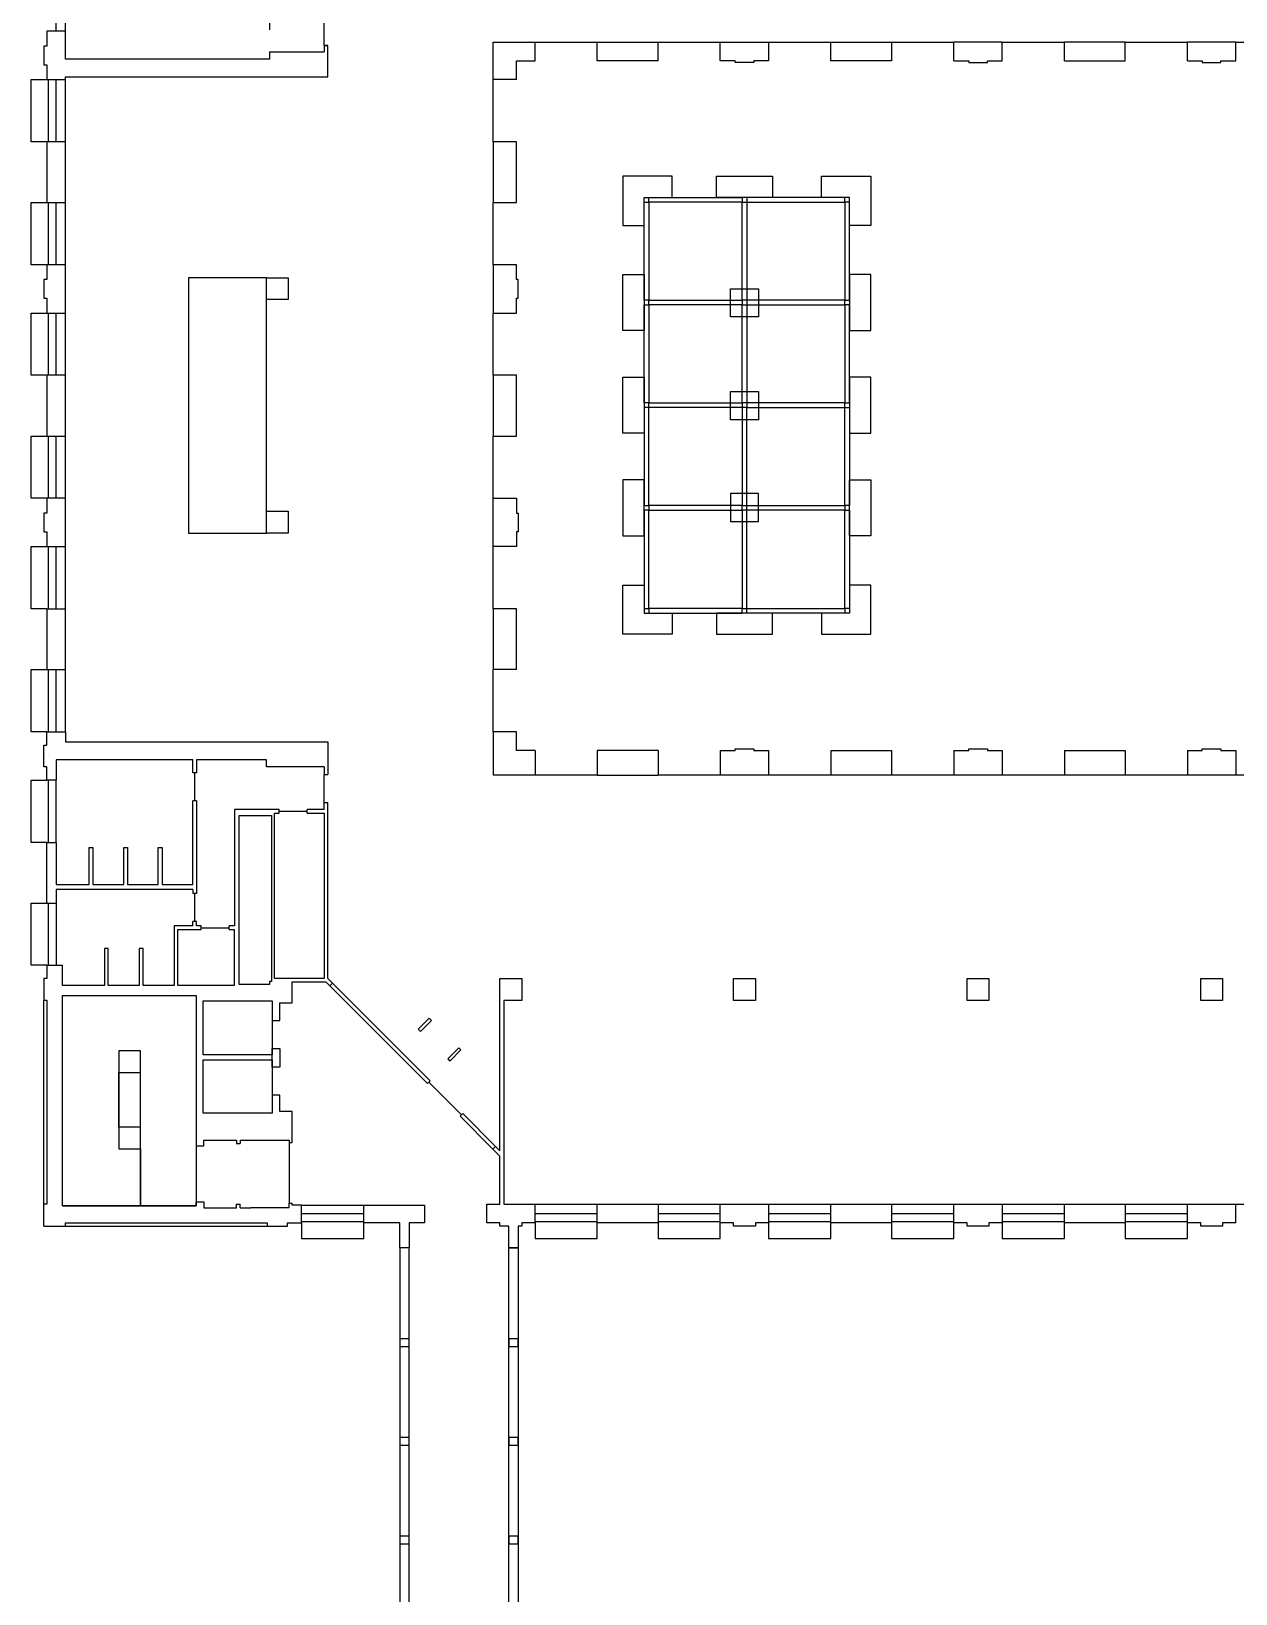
# Model space of a CAD drawing. Header units: millimetres. Extents: x -80 to 60, y -33 to 210.
# Drawn here: x -79.8 to -41.2, y 17.5 to 67.6 of the extents above; entities that cross this region are included whole.
import ezdxf

# ---------------------------------------------------------------- set-up
doc = ezdxf.new("R2010")
doc.units = ezdxf.units.MM
doc.header["$MEASUREMENT"] = 0
doc.linetypes.add('HIDDEN', pattern=[9.525, 6.35, -3.175])
for name, color, linetype in [('door_markers', 10, 'Continuous'), ('elevator_door_markers', 50, 'Continuous'), ('elevators', 40, 'Continuous'), ('M', 7, 'Continuous'), ('semi_transparent_walls', 141, 'Continuous'), ('stairwells', 120, 'Continuous')]:
    doc.layers.add(name, color=color, linetype=linetype)

msp = doc.modelspace()

# ---------------------------------------------------------------- linework, layer by layer
at = {"layer": 'door_markers'}
for p, q in [((-70.433, 67.186), (-70.433, 68.086)), ((-74.583, 42.926), (-74.583, 43.826)), ((-70.433, 42.877), (-70.433, 43.777)), ((-71.871, 42.596), (-70.971, 42.596)), ((-74.583, 39.049), (-74.583, 39.949)), ((-74.373, 38.855), (-73.473, 38.855)), ((-67.07, 33.893), (-66.017, 32.84)), ((-71.553, 31.961), (-71.553, 30.011))]:
    msp.add_line(p, q, dxfattribs=at)
at = {"layer": 'elevator_door_markers'}
for p, q in [((-72.093, 35.876), (-72.093, 34.976)), ((-72.093, 34.376), (-72.093, 33.476))]:
    msp.add_line(p, q, dxfattribs=at)
at = {"layer": 'elevators'}
for points in [[(-74.308, 36.503), (-72.093, 36.503), (-72.093, 34.77), (-74.308, 34.77)], [(-72.093, 32.903), (-74.308, 32.903), (-74.308, 34.609), (-72.093, 34.609)]]:
    msp.add_lwpolyline(points, close=True, dxfattribs=at)
at = {"layer": 'M', "linetype": 'HIDDEN'}
for p, q in [((-72.183, 74.041), (-72.183, 66.986)), ((-73.158, 42.459), (-72.118, 42.459)), ((-73.158, 37.03), (-73.158, 42.459)), ((-72.118, 42.459), (-72.118, 37.128)), ((-72.183, 37.03), (-73.158, 37.03)), ((-72.183, 37.128), (-72.183, 37.03)), ((-72.118, 37.128), (-72.183, 37.128))]:
    msp.add_line(p, q, dxfattribs=at)
at = {"layer": 'M'}
for p, q in [((-79.033, 67.646), (-79.033, 69.646)), ((-78.733, 67.646), (-78.733, 69.646)), ((-78.733, 67.646), (-79.333, 67.646)), ((-79.333, 67.646), (-79.333, 67.171)), ((-78.733, 66.751), (-78.733, 67.646)), ((-65.003, 66.096), (-65.003, 67.291)), ((-65.003, 67.291), (-63.658, 67.291)), ((-63.658, 67.291), (-61.658, 67.291)), ((-63.658, 66.691), (-63.658, 67.291)), ((-61.658, 66.691), (-61.658, 67.291)), ((-61.658, 67.291), (-59.708, 67.291)), ((-59.708, 67.291), (-57.708, 67.291)), ((-59.708, 66.691), (-59.708, 67.291)), ((-57.708, 67.291), (-56.158, 67.291)), ((-57.708, 66.691), (-57.708, 67.291)), ((-56.158, 67.291), (-56.158, 66.691)), ((-56.158, 67.291), (-54.158, 67.291)), ((-54.158, 67.291), (-52.208, 67.291)), ((-54.158, 66.691), (-54.158, 67.291)), ((-52.208, 67.291), (-50.208, 67.291)), ((-52.208, 67.291), (-52.208, 66.691)), ((-48.658, 67.291), (-50.208, 67.291)), ((-50.208, 66.691), (-50.208, 67.291)), ((-48.658, 67.291), (-46.658, 67.291)), ((-48.658, 66.691), (-48.658, 67.291)), ((-44.708, 67.291), (-46.658, 67.291)), ((-46.658, 66.691), (-46.658, 67.291)), ((-44.708, 67.291), (-42.708, 67.291)), ((-44.708, 66.691), (-44.708, 67.291)), ((-41.158, 67.291), (-42.708, 67.291)), ((-42.708, 66.691), (-42.708, 67.291)), ((-41.158, 67.291), (-39.158, 67.291)), ((-41.158, 66.691), (-41.158, 67.291)), ((-79.433, 67.171), (-79.433, 66.571)), ((-79.333, 67.171), (-79.433, 67.171)), ((-72.183, 66.751), (-78.733, 66.751)), ((-72.183, 66.986), (-72.183, 66.751)), ((-72.183, 66.986), (-70.433, 66.986)), ((-70.433, 67.186), (-70.433, 66.986)), ((-70.433, 67.186), (-70.313, 67.186)), ((-70.313, 67.186), (-70.433, 67.186)), ((-70.313, 66.181), (-70.313, 67.186)), ((-79.433, 66.571), (-79.333, 66.571)), ((-79.333, 66.571), (-79.333, 66.096)), ((-64.253, 66.691), (-63.658, 66.691)), ((-64.253, 66.096), (-64.253, 66.691)), ((-59.708, 66.691), (-61.658, 66.691)), ((-57.233, 66.691), (-57.708, 66.691)), ((-57.233, 66.641), (-57.233, 66.691)), ((-56.633, 66.641), (-57.233, 66.641)), ((-56.633, 66.691), (-56.633, 66.641)), ((-56.158, 66.691), (-56.633, 66.691)), ((-52.208, 66.691), (-54.158, 66.691)), ((-50.208, 66.691), (-49.733, 66.691)), ((-49.733, 66.691), (-49.733, 66.641)), ((-49.733, 66.641), (-49.133, 66.641)), ((-49.133, 66.691), (-48.658, 66.691)), ((-49.133, 66.641), (-49.133, 66.691)), ((-46.658, 66.691), (-44.708, 66.691)), ((-42.708, 66.691), (-42.233, 66.691)), ((-42.233, 66.691), (-42.233, 66.641)), ((-42.233, 66.641), (-41.633, 66.641)), ((-41.633, 66.691), (-41.158, 66.691)), ((-41.633, 66.641), (-41.633, 66.691)), ((-79.833, 66.096), (-79.333, 66.096)), ((-79.833, 64.096), (-79.833, 66.096)), ((-79.333, 66.096), (-78.733, 66.096)), ((-79.283, 64.096), (-79.283, 66.096)), ((-79.033, 64.096), (-79.033, 66.096)), ((-78.733, 66.096), (-78.733, 66.181)), ((-78.733, 66.181), (-70.313, 66.181)), ((-78.733, 64.096), (-78.733, 66.096)), ((-65.003, 64.096), (-65.003, 66.096)), ((-64.253, 66.096), (-65.003, 66.096)), ((-79.333, 64.096), (-79.833, 64.096)), ((-79.333, 64.096), (-79.333, 62.146)), ((-78.733, 64.096), (-79.333, 64.096)), ((-78.733, 62.146), (-78.733, 64.096)), ((-64.253, 64.096), (-65.003, 64.096)), ((-65.003, 64.096), (-65.003, 62.146)), ((-64.253, 62.146), (-64.253, 64.096)), ((-60.838, 62.99), (-60.838, 61.41)), ((-59.258, 62.99), (-60.838, 62.99)), ((-59.258, 62.31), (-59.258, 62.99)), ((-57.833, 62.99), (-56.033, 62.99)), ((-57.833, 62.31), (-57.833, 62.99)), ((-56.033, 62.99), (-56.033, 62.31)), ((-54.458, 62.99), (-52.878, 62.99)), ((-54.458, 62.31), (-54.458, 62.99)), ((-52.878, 62.99), (-52.878, 61.41)), ((-60.158, 62.31), (-59.258, 62.31)), ((-60.158, 61.41), (-60.158, 62.31)), ((-60.008, 62.31), (-57.008, 62.31)), ((-60.008, 62.16), (-60.008, 62.31)), ((-56.033, 62.31), (-57.833, 62.31)), ((-57.008, 62.31), (-57.008, 62.16)), ((-56.858, 62.31), (-56.858, 62.16)), ((-53.708, 62.31), (-56.858, 62.31)), ((-53.558, 62.31), (-54.458, 62.31)), ((-53.708, 62.16), (-53.708, 62.31)), ((-53.558, 61.41), (-53.558, 62.31)), ((-79.833, 62.146), (-79.333, 62.146)), ((-79.833, 60.146), (-79.833, 62.146)), ((-79.333, 62.146), (-78.733, 62.146)), ((-79.283, 60.146), (-79.283, 62.146)), ((-79.033, 60.146), (-79.033, 62.146)), ((-78.733, 60.146), (-78.733, 62.146)), ((-65.003, 60.146), (-65.003, 62.146)), ((-65.003, 62.146), (-64.253, 62.146)), ((-60.158, 62.16), (-60.008, 62.16)), ((-60.158, 59.01), (-60.158, 62.16)), ((-57.008, 62.16), (-60.008, 62.16)), ((-60.008, 62.16), (-60.008, 59.01)), ((-57.008, 62.16), (-56.858, 62.16)), ((-57.008, 59.01), (-57.008, 62.16)), ((-56.858, 62.16), (-53.708, 62.16)), ((-56.858, 62.16), (-56.858, 59.01)), ((-53.708, 62.16), (-53.708, 59.01)), ((-53.558, 62.16), (-53.708, 62.16)), ((-53.558, 59.01), (-53.558, 62.16)), ((-60.838, 61.41), (-60.158, 61.41)), ((-52.878, 61.41), (-53.558, 61.41)), ((-79.333, 60.146), (-79.833, 60.146)), ((-79.333, 60.146), (-79.333, 59.671)), ((-78.733, 60.146), (-79.333, 60.146)), ((-78.733, 58.596), (-78.733, 60.146)), ((-72.283, 59.031), (-72.283, 59.731)), ((-72.283, 59.731), (-71.583, 59.731)), ((-71.583, 59.731), (-71.583, 59.031)), ((-65.003, 60.146), (-65.003, 58.596)), ((-64.253, 60.146), (-65.003, 60.146)), ((-64.253, 59.671), (-64.253, 60.146)), ((-60.838, 59.835), (-60.158, 59.835)), ((-60.838, 58.035), (-60.838, 59.835)), ((-60.158, 59.835), (-60.158, 58.035)), ((-52.878, 59.835), (-53.558, 59.835)), ((-53.558, 59.835), (-53.558, 58.035)), ((-52.878, 58.035), (-52.878, 59.835)), ((-79.433, 59.671), (-79.433, 59.071)), ((-79.333, 59.671), (-79.433, 59.671)), ((-64.203, 59.671), (-64.253, 59.671)), ((-64.203, 59.071), (-64.203, 59.671)), ((-57.383, 59.371), (-56.483, 59.371)), ((-57.383, 58.471), (-57.383, 59.371)), ((-56.483, 59.371), (-56.483, 58.471)), ((-79.433, 59.071), (-79.333, 59.071)), ((-79.333, 59.071), (-79.333, 58.596)), ((-71.583, 59.031), (-72.283, 59.031)), ((-64.253, 59.071), (-64.203, 59.071)), ((-64.253, 58.596), (-64.253, 59.071)), ((-60.008, 59.01), (-60.158, 59.01)), ((-60.158, 58.86), (-60.008, 58.86)), ((-60.158, 55.71), (-60.158, 58.86)), ((-60.008, 58.86), (-60.008, 59.01)), ((-60.008, 59.01), (-57.008, 59.01)), ((-57.008, 58.86), (-60.008, 58.86)), ((-60.008, 58.86), (-60.008, 55.71)), ((-57.008, 59.01), (-57.008, 58.86)), ((-56.858, 59.01), (-57.008, 59.01)), ((-57.008, 55.71), (-57.008, 58.86)), ((-57.008, 58.86), (-56.858, 58.86)), ((-56.858, 59.01), (-56.858, 58.86)), ((-53.708, 59.01), (-56.858, 59.01)), ((-56.858, 58.86), (-53.708, 58.86)), ((-56.858, 58.86), (-56.858, 55.71)), ((-53.708, 58.86), (-53.708, 59.01)), ((-53.708, 59.01), (-53.558, 59.01)), ((-53.708, 58.86), (-53.708, 55.71)), ((-53.558, 58.86), (-53.708, 58.86)), ((-53.558, 55.71), (-53.558, 58.86)), ((-79.833, 58.596), (-79.333, 58.596)), ((-79.833, 56.596), (-79.833, 58.596)), ((-79.333, 58.596), (-78.733, 58.596)), ((-79.283, 56.596), (-79.283, 58.596)), ((-79.033, 56.596), (-79.033, 58.596)), ((-78.733, 56.596), (-78.733, 58.596)), ((-65.003, 58.596), (-64.253, 58.596)), ((-65.003, 56.596), (-65.003, 58.596)), ((-56.483, 58.471), (-57.383, 58.471)), ((-60.158, 58.035), (-60.838, 58.035)), ((-53.558, 58.035), (-52.878, 58.035)), ((-79.333, 56.596), (-79.833, 56.596)), ((-78.733, 56.596), (-79.333, 56.596)), ((-79.333, 56.596), (-79.333, 54.646)), ((-78.733, 54.646), (-78.733, 56.596)), ((-65.003, 56.596), (-65.003, 54.646)), ((-64.253, 56.596), (-65.003, 56.596)), ((-64.253, 54.646), (-64.253, 56.596)), ((-60.838, 54.735), (-60.838, 56.535)), ((-60.838, 56.535), (-60.158, 56.535)), ((-60.158, 56.535), (-60.158, 54.735)), ((-52.878, 56.535), (-53.558, 56.535)), ((-53.558, 56.535), (-53.558, 54.735)), ((-52.878, 54.735), (-52.878, 56.535)), ((-60.008, 55.71), (-60.158, 55.71)), ((-60.008, 55.71), (-57.008, 55.71)), ((-60.008, 55.56), (-60.008, 55.71)), ((-57.383, 56.071), (-56.483, 56.071)), ((-57.383, 55.171), (-57.383, 56.071)), ((-57.008, 55.71), (-57.008, 55.56)), ((-56.858, 55.71), (-57.008, 55.71)), ((-53.708, 55.71), (-56.858, 55.71)), ((-56.858, 55.71), (-56.858, 55.56)), ((-56.483, 56.071), (-56.483, 55.171)), ((-53.708, 55.56), (-53.708, 55.71)), ((-53.708, 55.71), (-53.558, 55.71)), ((-60.008, 55.56), (-60.158, 55.56)), ((-60.158, 55.56), (-60.158, 52.41)), ((-57.008, 55.56), (-60.008, 55.56)), ((-60.008, 52.41), (-60.008, 55.56)), ((-56.858, 55.56), (-57.008, 55.56)), ((-57.008, 55.56), (-57.008, 52.41)), ((-56.858, 55.56), (-53.708, 55.56)), ((-56.858, 52.41), (-56.858, 55.56)), ((-53.708, 52.41), (-53.708, 55.56)), ((-53.708, 55.56), (-53.558, 55.56)), ((-53.558, 55.56), (-53.558, 52.41)), ((-60.158, 54.735), (-60.838, 54.735)), ((-56.483, 55.171), (-57.383, 55.171)), ((-53.558, 54.735), (-52.878, 54.735)), ((-79.833, 54.646), (-79.333, 54.646)), ((-79.833, 52.646), (-79.833, 54.646)), ((-79.333, 54.646), (-78.733, 54.646)), ((-79.283, 52.646), (-79.283, 54.646)), ((-79.033, 52.646), (-79.033, 54.646)), ((-78.733, 52.646), (-78.733, 54.646)), ((-65.003, 54.646), (-64.253, 54.646)), ((-65.003, 52.646), (-65.003, 54.646)), ((-60.838, 53.235), (-60.838, 51.435)), ((-60.158, 53.235), (-60.838, 53.235)), ((-60.158, 51.435), (-60.158, 53.235)), ((-53.558, 51.435), (-53.558, 53.235)), ((-53.558, 53.235), (-52.878, 53.235)), ((-52.878, 53.235), (-52.878, 51.435)), ((-56.483, 52.798), (-57.383, 52.798)), ((-57.383, 52.798), (-57.383, 51.898)), ((-56.483, 51.898), (-56.483, 52.798)), ((-79.333, 52.646), (-79.833, 52.646)), ((-79.333, 52.646), (-79.333, 52.171)), ((-78.733, 52.646), (-79.333, 52.646)), ((-78.733, 51.096), (-78.733, 52.646)), ((-72.283, 51.531), (-72.283, 52.231)), ((-72.283, 52.231), (-71.583, 52.231)), ((-71.583, 52.231), (-71.583, 51.531)), ((-65.003, 52.646), (-64.253, 52.646)), ((-65.003, 51.096), (-65.003, 52.646)), ((-64.253, 52.646), (-64.253, 52.171)), ((-60.158, 52.41), (-60.008, 52.41)), ((-60.158, 52.26), (-60.158, 49.11)), ((-60.008, 52.26), (-60.158, 52.26)), ((-60.008, 52.41), (-60.008, 52.26)), ((-57.008, 52.41), (-60.008, 52.41)), ((-60.008, 52.26), (-57.008, 52.26)), ((-60.008, 49.11), (-60.008, 52.26)), ((-57.008, 52.26), (-57.008, 52.41)), ((-57.008, 52.41), (-56.858, 52.41)), ((-57.008, 52.26), (-57.008, 49.11)), ((-56.858, 52.26), (-57.008, 52.26)), ((-56.858, 52.41), (-53.708, 52.41)), ((-56.858, 52.26), (-56.858, 52.41)), ((-53.708, 52.26), (-56.858, 52.26)), ((-56.858, 49.11), (-56.858, 52.26)), ((-53.708, 52.41), (-53.708, 52.26)), ((-53.558, 52.41), (-53.708, 52.41)), ((-53.708, 49.11), (-53.708, 52.26)), ((-53.708, 52.26), (-53.558, 52.26)), ((-53.558, 52.26), (-53.558, 49.11)), ((-79.433, 52.171), (-79.433, 51.571)), ((-79.333, 52.171), (-79.433, 52.171)), ((-64.253, 52.171), (-64.203, 52.171)), ((-64.203, 52.171), (-64.203, 51.571)), ((-57.383, 51.898), (-56.483, 51.898)), ((-79.433, 51.571), (-79.333, 51.571)), ((-79.333, 51.571), (-79.333, 51.096)), ((-71.583, 51.531), (-72.283, 51.531)), ((-64.253, 51.571), (-64.253, 51.096)), ((-64.203, 51.571), (-64.253, 51.571)), ((-60.838, 51.435), (-60.158, 51.435)), ((-52.878, 51.435), (-53.558, 51.435)), ((-79.833, 51.096), (-79.333, 51.096)), ((-79.833, 49.096), (-79.833, 51.096)), ((-79.333, 51.096), (-78.733, 51.096)), ((-79.283, 49.096), (-79.283, 51.096)), ((-79.033, 49.096), (-79.033, 51.096)), ((-78.733, 49.096), (-78.733, 51.096)), ((-64.253, 51.096), (-65.003, 51.096)), ((-65.003, 49.096), (-65.003, 51.096)), ((-60.838, 48.28), (-60.838, 49.86)), ((-60.838, 49.86), (-60.158, 49.86)), ((-60.158, 49.86), (-60.158, 48.96)), ((-53.558, 49.86), (-53.558, 48.96)), ((-52.878, 49.86), (-53.558, 49.86)), ((-52.878, 48.28), (-52.878, 49.86)), ((-79.333, 49.096), (-79.833, 49.096)), ((-79.333, 49.096), (-78.733, 49.096)), ((-79.333, 49.096), (-79.333, 47.146)), ((-78.733, 47.146), (-78.733, 49.096)), ((-65.003, 49.096), (-65.003, 47.146)), ((-64.253, 49.096), (-65.003, 49.096)), ((-64.253, 47.146), (-64.253, 49.096)), ((-60.158, 49.11), (-60.008, 49.11)), ((-60.158, 48.96), (-59.258, 48.96)), ((-60.008, 49.11), (-60.008, 48.96)), ((-57.008, 49.11), (-60.008, 49.11)), ((-60.008, 48.96), (-57.008, 48.96)), ((-59.258, 48.96), (-59.258, 48.28)), ((-56.033, 48.96), (-57.833, 48.96)), ((-57.833, 48.96), (-57.833, 48.28)), ((-57.008, 48.96), (-57.008, 49.11)), ((-57.008, 49.11), (-56.858, 49.11)), ((-56.858, 48.96), (-56.858, 49.11)), ((-56.858, 49.11), (-53.708, 49.11)), ((-53.708, 48.96), (-56.858, 48.96)), ((-56.033, 48.28), (-56.033, 48.96)), ((-54.458, 48.96), (-54.458, 48.28)), ((-53.558, 48.96), (-54.458, 48.96)), ((-53.708, 49.11), (-53.708, 48.96)), ((-53.558, 49.11), (-53.708, 49.11)), ((-59.258, 48.28), (-60.838, 48.28)), ((-57.833, 48.28), (-56.033, 48.28)), ((-54.458, 48.28), (-52.878, 48.28)), ((-79.833, 47.146), (-79.333, 47.146)), ((-79.833, 45.146), (-79.833, 47.146)), ((-79.333, 47.146), (-78.733, 47.146)), ((-79.283, 45.146), (-79.283, 47.146)), ((-79.033, 45.146), (-79.033, 47.146)), ((-78.733, 45.146), (-78.733, 47.146)), ((-65.003, 45.146), (-65.003, 47.146)), ((-64.253, 47.146), (-65.003, 47.146)), ((-79.333, 45.146), (-79.833, 45.146)), ((-79.433, 44.721), (-79.333, 44.721)), ((-79.433, 44.021), (-79.433, 44.721)), ((-79.333, 45.146), (-78.733, 45.146)), ((-79.333, 44.721), (-79.333, 45.146)), ((-78.733, 45.146), (-78.733, 44.821)), ((-78.733, 44.821), (-70.313, 44.821)), ((-70.313, 44.821), (-70.313, 43.777)), ((-65.003, 45.146), (-65.003, 43.751)), ((-64.253, 45.146), (-65.003, 45.146)), ((-64.253, 44.551), (-64.253, 45.146)), ((-79.033, 44.251), (-79.033, 43.596)), ((-74.643, 44.251), (-79.033, 44.251)), ((-74.643, 43.826), (-74.643, 44.251)), ((-74.523, 44.251), (-74.523, 43.826)), ((-72.283, 44.251), (-74.523, 44.251)), ((-72.283, 44.021), (-72.283, 44.251)), ((-63.658, 44.551), (-64.253, 44.551)), ((-63.658, 44.551), (-63.658, 43.751)), ((-61.658, 44.551), (-61.658, 43.751)), ((-59.708, 44.551), (-61.658, 44.551)), ((-59.708, 44.551), (-59.708, 43.751)), ((-57.708, 44.551), (-57.233, 44.551)), ((-57.708, 44.551), (-57.708, 43.751)), ((-57.233, 44.601), (-56.633, 44.601)), ((-57.233, 44.551), (-57.233, 44.601)), ((-56.633, 44.601), (-56.633, 44.551)), ((-56.633, 44.551), (-56.158, 44.551)), ((-56.158, 44.551), (-56.158, 43.751)), ((-54.158, 44.551), (-52.208, 44.551)), ((-54.158, 44.551), (-54.158, 43.751)), ((-52.208, 44.551), (-52.208, 43.751)), ((-50.208, 44.551), (-49.733, 44.551)), ((-50.208, 44.551), (-50.208, 43.751)), ((-49.733, 44.601), (-49.133, 44.601)), ((-49.733, 44.551), (-49.733, 44.601)), ((-49.133, 44.601), (-49.133, 44.551)), ((-49.133, 44.551), (-48.658, 44.551)), ((-48.658, 44.551), (-48.658, 43.751)), ((-46.658, 44.551), (-44.708, 44.551)), ((-46.658, 44.551), (-46.658, 43.751)), ((-44.708, 44.551), (-44.708, 43.751)), ((-42.708, 44.551), (-42.708, 43.751)), ((-42.708, 44.551), (-42.233, 44.551)), ((-42.233, 44.601), (-41.633, 44.601)), ((-42.233, 44.551), (-42.233, 44.601)), ((-41.633, 44.601), (-41.633, 44.551)), ((-41.633, 44.551), (-41.158, 44.551)), ((-41.158, 44.551), (-41.158, 43.751)), ((-79.333, 44.021), (-79.433, 44.021)), ((-79.333, 43.596), (-79.333, 44.021)), ((-74.523, 43.826), (-74.643, 43.826)), ((-70.433, 44.021), (-72.283, 44.021)), ((-70.433, 44.021), (-70.433, 43.777)), ((-70.433, 43.777), (-70.313, 43.777)), ((-63.658, 43.751), (-65.003, 43.751)), ((-61.658, 43.751), (-63.658, 43.751)), ((-61.658, 43.751), (-59.708, 43.751)), ((-57.708, 43.751), (-59.708, 43.751)), ((-56.158, 43.751), (-57.708, 43.751)), ((-54.158, 43.751), (-56.158, 43.751)), ((-52.208, 43.751), (-54.158, 43.751)), ((-50.208, 43.751), (-52.208, 43.751)), ((-48.658, 43.751), (-50.208, 43.751)), ((-46.658, 43.751), (-48.658, 43.751)), ((-44.708, 43.751), (-46.658, 43.751)), ((-42.708, 43.751), (-44.708, 43.751)), ((-41.158, 43.751), (-42.708, 43.751)), ((-39.158, 43.751), (-41.158, 43.751)), ((-79.833, 43.596), (-79.333, 43.596)), ((-79.833, 41.596), (-79.833, 43.596)), ((-79.033, 43.596), (-79.333, 43.596)), ((-79.283, 41.596), (-79.283, 43.596)), ((-79.033, 41.596), (-79.033, 43.596)), ((-74.643, 40.243), (-74.643, 42.926)), ((-74.523, 42.926), (-74.643, 42.926)), ((-74.523, 42.926), (-74.523, 39.949)), ((-73.303, 42.656), (-73.303, 38.915)), ((-71.871, 42.656), (-73.303, 42.656)), ((-71.871, 42.536), (-71.871, 42.656)), ((-70.971, 42.536), (-70.971, 42.656)), ((-70.433, 42.656), (-70.971, 42.656)), ((-70.433, 42.877), (-70.313, 42.877)), ((-70.433, 42.656), (-70.433, 42.877)), ((-70.313, 37.221), (-70.313, 42.877)), ((-72.021, 42.536), (-71.871, 42.536)), ((-72.021, 37.221), (-72.021, 42.536)), ((-70.971, 42.536), (-70.433, 42.536)), ((-70.433, 42.536), (-70.433, 37.221)), ((-79.333, 41.596), (-79.833, 41.596)), ((-79.333, 41.596), (-79.033, 41.596)), ((-79.333, 39.646), (-79.333, 41.596)), ((-79.033, 41.596), (-79.033, 40.243)), ((-77.973, 41.431), (-77.853, 41.431)), ((-77.973, 40.243), (-77.973, 41.431)), ((-77.853, 41.431), (-77.853, 40.243)), ((-76.863, 41.431), (-76.743, 41.431)), ((-76.863, 40.243), (-76.863, 41.431)), ((-76.743, 41.431), (-76.743, 40.243)), ((-75.753, 40.243), (-75.753, 41.431)), ((-75.753, 41.431), (-75.633, 41.431)), ((-75.633, 41.431), (-75.633, 40.243)), ((-79.033, 40.243), (-77.973, 40.243)), ((-77.853, 40.243), (-76.863, 40.243)), ((-76.743, 40.243), (-75.753, 40.243)), ((-75.633, 40.243), (-74.643, 40.243)), ((-79.833, 37.646), (-79.833, 39.646)), ((-79.833, 39.646), (-79.333, 39.646)), ((-79.333, 39.646), (-79.033, 39.646)), ((-79.283, 37.646), (-79.283, 39.646)), ((-79.033, 40.083), (-79.033, 39.646)), ((-74.643, 40.083), (-79.033, 40.083)), ((-79.033, 39.646), (-79.033, 37.646)), ((-74.643, 40.083), (-74.643, 39.949)), ((-74.523, 39.949), (-74.643, 39.949)), ((-75.243, 38.915), (-75.243, 36.995)), ((-74.643, 38.915), (-75.243, 38.915)), ((-75.123, 38.795), (-74.373, 38.795)), ((-75.123, 36.995), (-75.123, 38.795)), ((-74.643, 38.915), (-74.643, 39.049)), ((-74.523, 39.049), (-74.643, 39.049)), ((-74.523, 38.915), (-74.523, 39.049)), ((-74.373, 38.915), (-74.523, 38.915)), ((-74.373, 38.795), (-74.373, 38.915)), ((-73.303, 38.915), (-73.473, 38.915)), ((-73.473, 38.795), (-73.473, 38.915)), ((-73.473, 38.795), (-73.323, 38.795)), ((-73.323, 38.795), (-73.323, 36.995)), ((-77.363, 38.183), (-77.483, 38.183)), ((-77.483, 38.183), (-77.483, 36.995)), ((-77.363, 36.995), (-77.363, 38.183)), ((-76.363, 38.183), (-76.363, 36.995)), ((-76.243, 38.183), (-76.363, 38.183)), ((-76.243, 36.995), (-76.243, 38.183)), ((-79.333, 37.646), (-79.833, 37.646)), ((-79.333, 37.646), (-79.333, 37.218)), ((-79.333, 37.646), (-78.833, 37.646)), ((-78.833, 36.995), (-78.833, 37.646)), ((-79.433, 37.218), (-79.433, 36.528)), ((-79.333, 37.218), (-79.433, 37.218)), ((-70.433, 37.221), (-72.021, 37.221)), ((-70.165, 37.073), (-70.313, 37.221)), ((-64.783, 37.221), (-64.083, 37.221)), ((-64.783, 31.691), (-64.783, 37.221)), ((-64.083, 37.221), (-64.083, 36.521)), ((-57.283, 37.221), (-56.583, 37.221)), ((-57.283, 36.521), (-57.283, 37.221)), ((-56.583, 37.221), (-56.583, 36.521)), ((-49.783, 37.221), (-49.083, 37.221)), ((-49.783, 36.521), (-49.783, 37.221)), ((-49.083, 37.221), (-49.083, 36.521)), ((-42.283, 36.521), (-42.283, 37.221)), ((-42.283, 37.221), (-41.583, 37.221)), ((-41.583, 37.221), (-41.583, 36.521)), ((-77.483, 36.995), (-78.833, 36.995)), ((-78.833, 36.676), (-74.533, 36.676)), ((-78.833, 29.926), (-78.833, 36.676)), ((-76.363, 36.995), (-77.363, 36.995)), ((-75.243, 36.995), (-76.243, 36.995)), ((-73.323, 36.995), (-75.123, 36.995)), ((-74.533, 36.676), (-74.533, 31.846)), ((-71.458, 37.115), (-70.377, 37.115)), ((-71.458, 36.446), (-71.458, 37.115)), ((-70.377, 37.115), (-70.249, 36.988)), ((-70.249, 36.988), (-70.165, 37.073)), ((-79.433, 36.528), (-79.333, 36.528)), ((-79.433, 29.978), (-79.433, 36.528)), ((-79.333, 36.528), (-79.333, 29.978)), ((-71.853, 36.446), (-71.458, 36.446)), ((-71.853, 35.876), (-71.853, 36.446)), ((-64.663, 36.521), (-64.663, 29.971)), ((-64.083, 36.521), (-64.663, 36.521)), ((-56.583, 36.521), (-57.283, 36.521)), ((-49.083, 36.521), (-49.783, 36.521)), ((-41.583, 36.521), (-42.283, 36.521)), ((-72.093, 35.876), (-71.853, 35.876)), ((-67.411, 35.594), (-67.057, 35.948)), ((-66.986, 35.877), (-67.34, 35.523)), ((-67.057, 35.948), (-66.986, 35.877)), ((-67.34, 35.523), (-67.411, 35.594)), ((-77.023, 34.903), (-77.023, 34.203)), ((-76.323, 34.903), (-77.023, 34.903)), ((-76.323, 34.203), (-76.323, 34.903)), ((-72.093, 34.376), (-72.093, 34.976)), ((-72.093, 34.976), (-71.853, 34.976)), ((-71.853, 34.976), (-71.853, 34.376)), ((-66.107, 34.998), (-66.461, 34.644)), ((-66.461, 34.644), (-66.39, 34.573)), ((-66.39, 34.573), (-66.036, 34.927)), ((-66.036, 34.927), (-66.107, 34.998)), ((-77.023, 34.203), (-76.323, 34.203)), ((-77.023, 32.453), (-77.023, 34.203)), ((-76.323, 32.453), (-76.323, 34.203)), ((-71.853, 34.376), (-72.093, 34.376)), ((-71.853, 33.476), (-72.093, 33.476)), ((-71.853, 32.946), (-71.853, 33.476)), ((-71.458, 32.946), (-71.853, 32.946)), ((-71.458, 31.961), (-71.458, 32.946)), ((-77.023, 32.453), (-77.023, 31.753)), ((-76.323, 32.453), (-77.023, 32.453)), ((-76.323, 31.753), (-76.323, 32.453)), ((-77.023, 31.753), (-76.323, 31.753)), ((-74.533, 31.846), (-74.293, 31.846)), ((-74.293, 32.031), (-73.24, 32.031)), ((-74.293, 31.846), (-74.293, 32.031)), ((-73.24, 32.031), (-73.24, 31.921)), ((-73.24, 31.921), (-73.13, 31.921)), ((-73.13, 32.031), (-73.13, 31.921)), ((-73.13, 32.031), (-71.553, 32.031)), ((-71.553, 32.031), (-71.553, 31.961)), ((-71.553, 31.961), (-71.458, 31.961)), ((-65.007, 31.745), (-64.922, 31.83)), ((-64.783, 31.521), (-65.007, 31.745)), ((-64.922, 31.83), (-64.783, 31.691)), ((-64.783, 29.971), (-64.783, 31.521)), ((-79.433, 29.271), (-79.433, 29.978)), ((-79.333, 29.978), (-79.433, 29.978)), ((-78.833, 29.926), (-74.533, 29.926)), ((-74.533, 30.046), (-74.293, 30.046)), ((-74.533, 29.926), (-74.533, 30.046)), ((-74.293, 30.046), (-74.293, 29.861)), ((-74.293, 29.861), (-73.24, 29.861)), ((-73.24, 29.861), (-73.24, 29.971)), ((-73.24, 29.971), (-73.13, 29.971)), ((-73.13, 29.861), (-73.13, 29.971)), ((-73.13, 29.861), (-72.783, 29.861)), ((-72.783, 29.871), (-71.553, 29.871)), ((-72.783, 29.861), (-72.783, 29.871)), ((-71.553, 30.011), (-71.458, 30.011)), ((-71.553, 29.871), (-71.553, 30.011)), ((-71.458, 29.941), (-71.458, 30.011)), ((-71.158, 29.941), (-71.458, 29.941)), ((-71.158, 29.371), (-71.158, 29.941)), ((-71.158, 29.941), (-69.158, 29.941)), ((-71.158, 29.671), (-69.158, 29.671)), ((-69.158, 29.371), (-69.158, 29.941)), ((-69.158, 29.941), (-67.21, 29.941)), ((-67.21, 29.941), (-67.21, 29.371)), ((-65.21, 29.971), (-64.783, 29.971)), ((-65.21, 29.371), (-65.21, 29.971)), ((-64.663, 29.971), (-63.658, 29.971)), ((-63.658, 29.971), (-61.658, 29.971)), ((-63.658, 29.371), (-63.658, 29.971)), ((-63.658, 29.671), (-61.658, 29.671)), ((-61.658, 29.971), (-59.708, 29.971)), ((-61.658, 29.371), (-61.658, 29.971)), ((-59.708, 29.971), (-57.708, 29.971)), ((-59.708, 29.971), (-59.708, 29.371)), ((-59.708, 29.671), (-57.708, 29.671)), ((-57.708, 29.971), (-56.158, 29.971)), ((-57.708, 29.371), (-57.708, 29.971)), ((-56.158, 29.971), (-54.158, 29.971)), ((-56.158, 29.971), (-56.158, 29.371)), ((-56.158, 29.671), (-54.158, 29.671)), ((-54.158, 29.971), (-52.208, 29.971)), ((-54.158, 29.371), (-54.158, 29.971)), ((-52.208, 29.971), (-52.208, 29.371)), ((-52.208, 29.971), (-50.208, 29.971)), ((-52.208, 29.671), (-50.208, 29.671)), ((-50.208, 29.371), (-50.208, 29.971)), ((-50.208, 29.971), (-48.658, 29.971)), ((-48.658, 29.971), (-46.658, 29.971)), ((-48.658, 29.971), (-48.658, 29.371)), ((-48.658, 29.671), (-46.658, 29.671)), ((-46.658, 29.371), (-46.658, 29.971)), ((-46.658, 29.971), (-44.708, 29.971)), ((-44.708, 29.971), (-42.708, 29.971)), ((-44.708, 29.971), (-44.708, 29.371)), ((-44.708, 29.671), (-42.708, 29.671)), ((-42.708, 29.971), (-41.158, 29.971)), ((-42.708, 29.371), (-42.708, 29.971)), ((-41.158, 29.971), (-39.158, 29.971)), ((-41.158, 29.371), (-41.158, 29.971)), ((-79.433, 29.271), (-78.733, 29.271)), ((-78.733, 29.371), (-72.258, 29.371)), ((-78.733, 29.271), (-78.733, 29.371)), ((-78.733, 29.271), (-72.258, 29.271)), ((-72.258, 29.371), (-72.258, 29.271)), ((-72.258, 29.271), (-71.608, 29.271)), ((-71.608, 29.371), (-71.158, 29.371)), ((-71.608, 29.271), (-71.608, 29.371)), ((-71.158, 29.421), (-69.158, 29.421)), ((-71.158, 29.371), (-71.158, 28.871)), ((-68.003, 29.371), (-69.158, 29.371)), ((-69.158, 28.871), (-69.158, 29.371)), ((-68.003, 28.571), (-68.003, 29.371)), ((-67.703, 29.371), (-67.703, 28.571)), ((-67.21, 29.371), (-67.703, 29.371)), ((-64.783, 29.371), (-65.21, 29.371)), ((-64.783, 29.271), (-64.783, 29.371)), ((-64.503, 29.271), (-64.783, 29.271)), ((-64.503, 28.571), (-64.503, 29.271)), ((-64.203, 29.271), (-64.203, 28.571)), ((-64.083, 29.271), (-64.203, 29.271)), ((-64.083, 29.371), (-64.083, 29.271)), ((-63.658, 29.371), (-64.083, 29.371)), ((-63.658, 29.421), (-61.658, 29.421)), ((-63.658, 29.371), (-63.658, 28.871)), ((-61.658, 28.871), (-61.658, 29.371)), ((-59.708, 29.371), (-61.658, 29.371)), ((-59.708, 29.421), (-57.708, 29.421)), ((-59.708, 29.371), (-59.708, 28.871)), ((-57.708, 28.871), (-57.708, 29.371)), ((-57.283, 29.371), (-57.708, 29.371)), ((-57.283, 29.271), (-57.283, 29.371)), ((-56.583, 29.271), (-57.283, 29.271)), ((-56.158, 29.371), (-56.583, 29.371)), ((-56.583, 29.371), (-56.583, 29.271)), ((-56.158, 29.421), (-54.158, 29.421)), ((-56.158, 29.371), (-56.158, 28.871)), ((-52.208, 29.371), (-54.158, 29.371)), ((-54.158, 28.871), (-54.158, 29.371)), ((-52.208, 29.421), (-50.208, 29.421)), ((-52.208, 29.371), (-52.208, 28.871)), ((-50.208, 28.871), (-50.208, 29.371)), ((-49.783, 29.371), (-50.208, 29.371)), ((-49.783, 29.271), (-49.783, 29.371)), ((-49.083, 29.271), (-49.783, 29.271)), ((-49.083, 29.371), (-49.083, 29.271)), ((-48.658, 29.371), (-49.083, 29.371)), ((-48.658, 29.421), (-46.658, 29.421)), ((-48.658, 29.371), (-48.658, 28.871)), ((-46.658, 28.871), (-46.658, 29.371)), ((-44.708, 29.371), (-46.658, 29.371)), ((-44.708, 29.421), (-42.708, 29.421)), ((-44.708, 29.371), (-44.708, 28.871)), ((-42.708, 28.871), (-42.708, 29.371)), ((-42.283, 29.371), (-42.708, 29.371)), ((-42.283, 29.271), (-42.283, 29.371)), ((-41.583, 29.271), (-42.283, 29.271)), ((-41.583, 29.371), (-41.583, 29.271)), ((-41.158, 29.371), (-41.583, 29.371)), ((-71.158, 28.871), (-69.158, 28.871)), ((-63.658, 28.871), (-61.658, 28.871)), ((-59.708, 28.871), (-57.708, 28.871)), ((-56.158, 28.871), (-54.158, 28.871)), ((-52.208, 28.871), (-50.208, 28.871)), ((-48.658, 28.871), (-46.658, 28.871)), ((-44.708, 28.871), (-42.708, 28.871)), ((-67.703, 28.571), (-68.003, 28.571)), ((-64.203, 28.571), (-64.503, 28.571))]:
    msp.add_line(p, q, dxfattribs=at)
for points in [[(-67.703, 25.654), (-68.003, 25.654), (-68.003, 25.404), (-67.703, 25.404)], [(-64.203, 25.654), (-64.503, 25.654), (-64.503, 25.404), (-64.203, 25.404)], [(-67.703, 22.484), (-68.001, 22.484), (-68.001, 22.234), (-67.703, 22.234)], [(-64.203, 22.484), (-64.501, 22.484), (-64.501, 22.234), (-64.203, 22.234)], [(-67.703, 19.314), (-67.999, 19.314), (-67.999, 19.064), (-67.703, 19.064)], [(-64.203, 19.314), (-64.499, 19.314), (-64.499, 19.064), (-64.203, 19.064)]]:
    msp.add_lwpolyline(points, close=True, dxfattribs=at)
at = {"layer": 'semi_transparent_walls'}
for points in [[(-70.249, 36.988), (-70.165, 37.073), (-67.028, 33.936), (-67.112, 33.851)], [(-66.059, 32.798), (-65.975, 32.883), (-64.922, 31.83), (-65.007, 31.745)], [(-68.003, 12.727), (-67.703, 12.727), (-67.703, 28.571), (-68.003, 28.571)], [(-64.203, 12.727), (-64.503, 12.727), (-64.503, 28.571), (-64.203, 28.571)]]:
    msp.add_lwpolyline(points, close=True, dxfattribs=at)
at = {"layer": 'stairwells'}
msp.add_lwpolyline([(-74.783, 51.531), (-72.283, 51.531), (-72.283, 59.731), (-74.783, 59.731)], close=True, dxfattribs=at)
msp.add_lwpolyline([(-76.323, 31.753), (-76.323, 29.926), (-78.833, 29.926), (-78.833, 36.676), (-74.533, 36.676), (-74.533, 31.846), (-74.533, 30.046), (-74.533, 29.926), (-76.323, 29.926), (-76.323, 34.903), (-77.023, 34.903), (-77.023, 31.753), (-76.323, 31.753)], dxfattribs=at)

doc.saveas('drawing.dxf')
